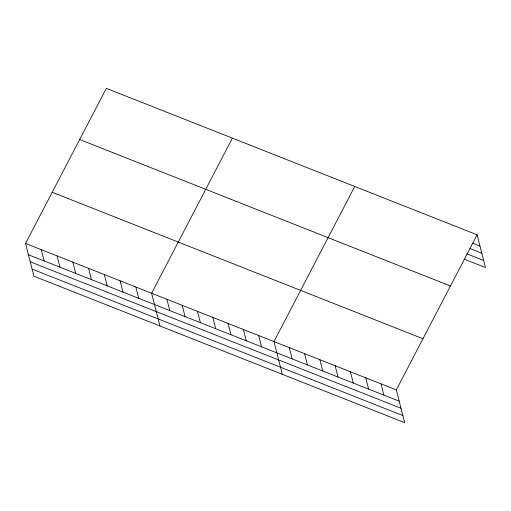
<?xml version="1.0" encoding="UTF-8"?>
<svg xmlns="http://www.w3.org/2000/svg" width="511" height="511" viewBox="0 0 511 511"><rect width="100%" height="100%" fill="white"/><g stroke="black" fill="none" stroke-linecap="round" stroke-linejoin="round"><path stroke-width="0.77" d="M477.102 234.805L396.319 389.899L404.661 422.648L33.898 276.195L25.55 243.453L106.339 88.352L477.102 234.805L485.45 267.547L464.327 259.205M232.396 138.149L151.614 293.244L159.956 325.986M354.749 186.477L273.966 341.572L282.308 374.314M472.701 243.217L479.982 246.091M470.133 248.57L481.784 253.175M466.894 253.852L483.642 260.469M79.678 139.535L450.447 285.988M52.211 192.27L422.974 338.723M25.55 243.453L396.319 389.899M28.424 254.734L399.193 401.186M30.232 261.817L401.001 408.27M32.091 269.112L402.86 415.564M381.021 383.863L383.902 395.144M365.729 377.821L368.603 389.107M350.431 371.778L353.312 383.065M335.139 365.735L338.014 377.022M319.848 359.693L322.722 370.98M304.55 353.657L307.43 364.943M289.258 347.614L292.132 358.901M258.668 335.529L261.549 346.816M243.377 329.493L246.251 340.773M228.078 323.45L230.959 334.737M212.787 317.408L215.661 328.694M197.495 311.365L200.369 322.652M182.197 305.329L185.078 316.609M166.905 299.286L169.78 310.573M135.856 287.022L138.73 298.303M120.098 280.795L122.972 292.081M104.34 274.573L107.214 285.86M88.582 268.345L91.456 279.632M72.824 262.124L75.698 273.411M57.066 255.896L59.94 267.183M41.308 249.675L44.182 260.961"/></g></svg>
